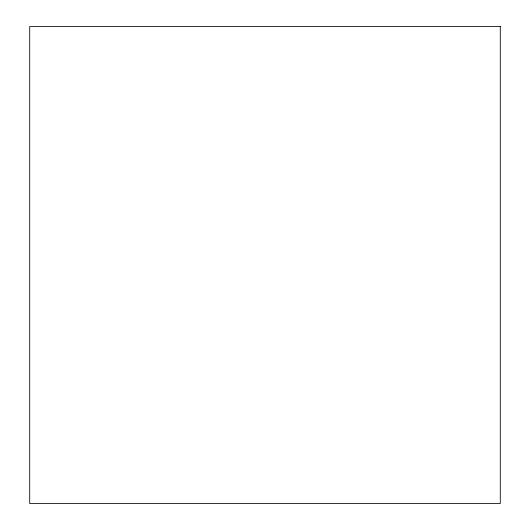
<?xml version="1.0" encoding="UTF-8"?>
<svg xmlns="http://www.w3.org/2000/svg" width="530" height="530" viewBox="0 0 530 530"><rect width="100%" height="100%" fill="white"/><g stroke="black" fill="none" stroke-linecap="round" stroke-linejoin="round"><path stroke-width="0.79" d="M500.287 26.5L29.713 26.5L29.713 503.5L500.287 503.5L500.287 26.5"/></g></svg>
